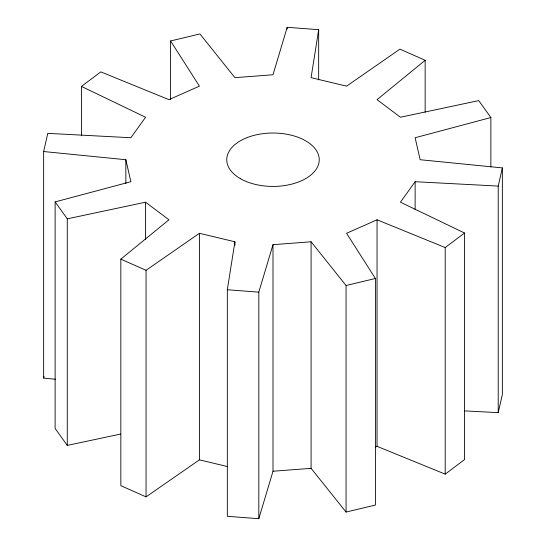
<?xml version="1.0" encoding="UTF-8"?>
<svg xmlns="http://www.w3.org/2000/svg" width="546" height="546" viewBox="0 0 546 546"><rect width="100%" height="100%" fill="white"/><g stroke="black" fill="none" stroke-linecap="round" stroke-linejoin="round"><path stroke-width="0.82" d="M490.874 166.939L490.874 117.54L415.131 137.735L420.147 159.719L502.361 167.909L498.218 186.084L415.131 181.709L400.43 202.197L464.544 233.019L445.208 247.57L377.047 219.792L346.574 233.292L375.402 278.494L375.402 505.05L346.062 512.066L346.062 285.51L311.084 241.782L273 244.676L273 471.232L258.818 518.7L227.334 516.304L227.334 289.749L234.916 241.782L199.427 233.292L146.041 270.304L146.041 496.867L120.843 485.701L120.843 259.145L168.953 219.792L145.57 202.197L67.274 218.844L55.126 201.904L130.869 181.709L125.853 159.719L43.639 151.535L43.639 378.091L55.501 379.272M170.598 99.713L170.598 40.95L199.938 33.934L234.916 77.662L273 74.768L287.182 27.3L318.666 29.696L311.084 77.662L346.574 86.152L399.959 49.133L425.157 60.299L425.157 112.251M43.639 151.535L47.782 133.354L130.869 137.735L145.57 117.247L81.456 86.418L81.456 135.817M43.639 378.091L44.014 376.44M464.305 410.858L498.218 412.646L502.361 394.465L502.361 167.909M258.818 518.7L258.818 292.144L273 244.676M425.157 60.299L377.047 99.652L400.43 117.247L478.726 100.6L490.874 117.54M81.456 86.418L100.792 71.874L168.953 99.652L199.427 86.152L170.598 40.95M375.525 447.024L377.047 446.348L445.208 474.126L464.544 459.582L464.544 233.019M146.041 496.867L199.427 459.848L227.491 466.564M346.062 285.51L375.402 278.494M55.126 201.904L55.126 428.46L67.274 445.399L120.584 434.07M273 471.232L311.084 468.338L346.062 512.066M227.334 289.749L258.818 292.144M120.843 259.145L146.041 270.304M498.218 186.084L498.218 412.646M445.208 247.57L445.208 474.126M415.131 181.709L415.131 209.814M377.047 219.792L377.047 446.348M318.666 29.696L318.666 79.948M311.084 241.782L311.084 468.338M287.182 27.3L287.182 29.006M234.916 241.782L234.916 245.188M199.427 233.292L199.427 459.848M145.57 202.197L145.57 239.674M125.853 159.719L125.853 183.572M67.274 218.844L67.274 445.399M240.301 178.603A46.246 26.699 0 0 0 317.67 166.632A46.246 26.699 0 0 0 261.029 133.934A46.246 26.699 0 0 0 240.301 178.603"/></g></svg>
